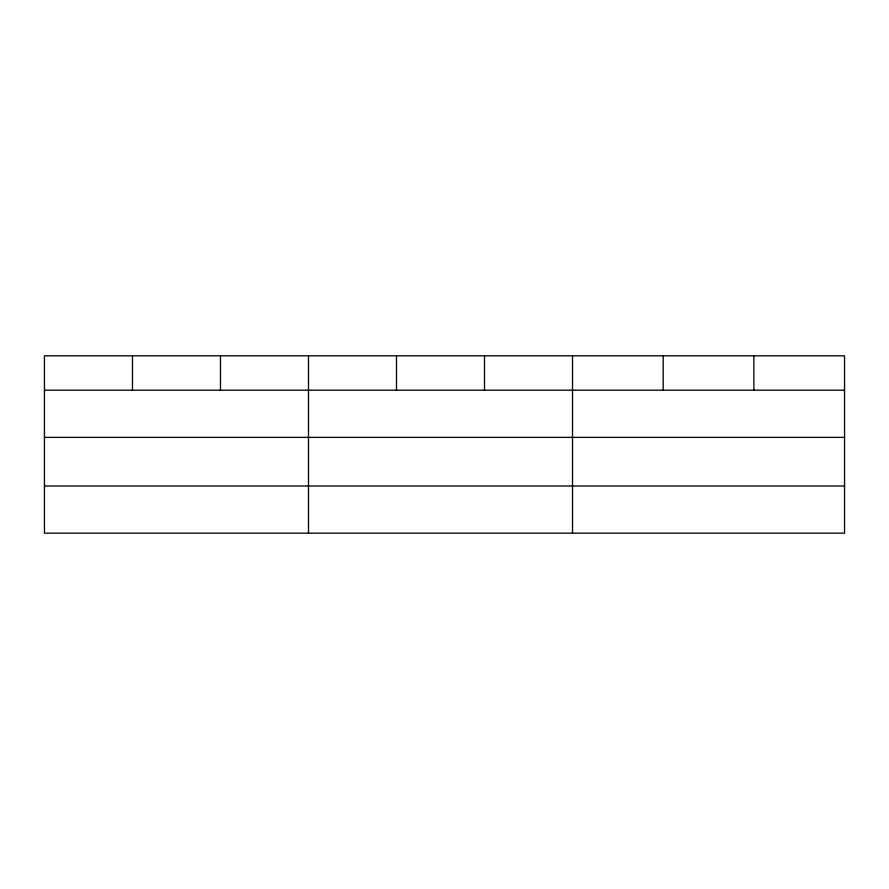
<?xml version="1.0" encoding="UTF-8"?>
<svg xmlns="http://www.w3.org/2000/svg" width="889" height="889" viewBox="0 0 889 889"><rect width="100%" height="100%" fill="white"/><g stroke="black" fill="none" stroke-linecap="round" stroke-linejoin="round"><path stroke-width="1.33" d="M844.55 437.377L844.55 355.822L44.45 355.822L44.45 533.178L844.55 533.178L844.55 437.377L44.45 437.377M44.45 390.193L844.55 390.193M44.45 485.994L844.55 485.994M753.872 355.822L753.872 390.193M663.194 355.822L663.194 390.193M572.516 355.822L572.516 533.178M484.505 355.822L484.505 390.193M396.494 355.822L396.494 390.193M308.483 355.822L308.483 533.178M220.472 355.822L220.472 390.193M132.461 355.822L132.461 390.193"/></g></svg>
